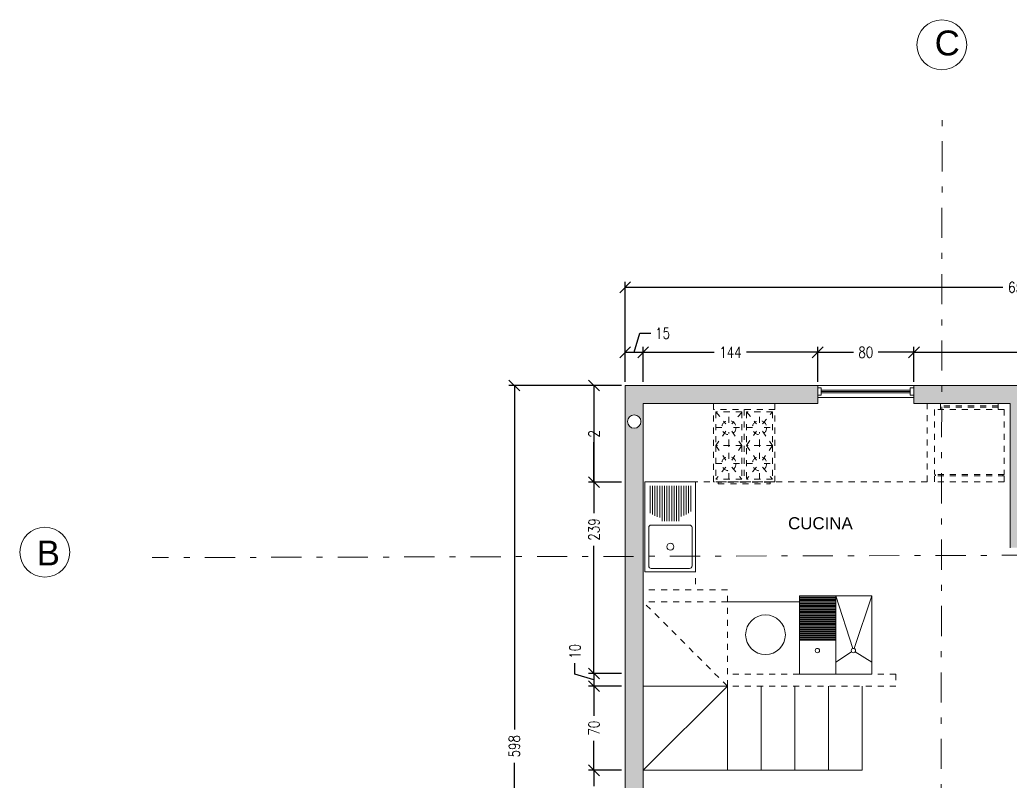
# Model space of a CAD drawing. Header units: inches. Extents: x 27 to 89.7, y 4.6 to 30.4.
# Drawn here: x 27 to 43.4, y 17.77 to 30.38 of the extents above; entities that cross this region are included whole.
import ezdxf

# ---------------------------------------------------------------- set-up
doc = ezdxf.new("R2010")
doc.units = ezdxf.units.IN
doc.header["$MEASUREMENT"] = 0
doc.linetypes.add('DASHDOT', pattern=[1, 0.5, -0.25, 0, -0.25])
doc.linetypes.add('HIDDEN', pattern=[0.375, 0.25, -0.125])
doc.layers.get('DEFPOINTS').update_dxf_attribs({"color": 210})
for name, color, linetype, lineweight in [('A-ANNO-NOTE', 7, 'Continuous', 35), ('A-FLOR-LEVL', 7, 'Continuous', 35), ('A-FLOR-STRS', 4, 'Continuous', 25), ('A-FURN', 8, 'Continuous', 18), ('A-GLAZ-FULL', 4, 'Continuous', 25), ('A-WALL-FULL-EXTR', 7, 'Continuous', 35), ('A-WALL-FULL-INTR', 7, 'Continuous', 35)]:
    doc.layers.add(name, color=color, linetype=linetype, lineweight=lineweight)
doc.layers.add('A-ANNO-SCRN', color=30, linetype='Continuous')
doc.styles.add('E-ROMANS', font='romans.shx', dxfattribs={"width": 0.8})
doc.styles.get("Standard").update_dxf_attribs({"font": 'Arial.ttf'})
doc.dimstyles.new('Copy of E-0050_TICK_18', dxfattribs={"dimscale": 0.001, "dimtxt": 90, "dimasz": 90, "dimexe": 45, "dimexo": 30, "dimgap": 45, "dimtad": 0, "dimlfac": 50, "dimzin": 0, "dimdsep": 46, "dimtxsty": 'E-ROMANS', "dimblk": 'OBLIQUE', "dimblk1": 'OBLIQUE', "dimblk2": 'OBLIQUE', "dimcen": 45, "dimclrd": 256, "dimclre": 256, "dimclrt": 256, "dimadec": 0, "dimazin": 0, "dimtfac": 1, "dimtmove": 1, "dimatfit": 3, "dimldrblk": 'OPEN90', "dimfxl": 1, "dimtfill": 1, "dimtolj": 1, "dimtzin": 0, "dimarcsym": 0})
doc.dimstyles.new('E-0050_TICK_18', dxfattribs={"dimscale": 0.001, "dimtxt": 90, "dimasz": 90, "dimexe": 45, "dimexo": 30, "dimgap": 45, "dimtad": 0, "dimzin": 0, "dimdsep": 46, "dimtxsty": 'E-ROMANS', "dimblk": 'OBLIQUE', "dimcen": 45, "dimclrd": 256, "dimclre": 256, "dimclrt": 256, "dimadec": 0, "dimazin": 0, "dimtfac": 1, "dimtmove": 1, "dimatfit": 3, "dimldrblk": 'OPEN90', "dimfxl": 1, "dimtfill": 1, "dimtolj": 1, "dimtzin": 0, "dimarcsym": 0})

# ---------------------------------------------------------------- blocks, each defined once
blk = doc.blocks.new('_Oblique')
at = {"color": 0, "linetype": 'ByBlock', "lineweight": -2}
blk.add_line((-0.5, -0.5), (0.5, 0.5), dxfattribs=at)
blk = doc.blocks.new('*D139')
at = {"lineweight": -2, "transparency": 16777216}
for p, q in [((37.171, 24.874), (37.265, 25.189)), ((37.265, 25.189), (37.445, 25.189)), ((37.021, 24.384), (37.021, 24.964)), ((37.32, 24.384), (37.32, 24.964)), ((37.021, 24.874), (37.32, 24.874))]:
    blk.add_line(p, q, dxfattribs=at)
at = {"layer": 'DEFPOINTS', "color": 0, "transparency": 16777216}
for p in [(37.32, 24.874), (37.021, 24.324), (37.32, 24.324)]:
    blk.add_point(p, dxfattribs=at)
at = {"lineweight": -2, "transparency": 16777216, "xscale": 0.18, "yscale": 0.18, "zscale": 0.18, "rotation": 180}
blk.add_blockref('_Oblique', (37.021, 24.874), dxfattribs=at)
at = {"lineweight": -2, "transparency": 16777216, "xscale": 0.18, "yscale": 0.18, "zscale": 0.18}
blk.add_blockref('_Oblique', (37.32, 24.874), dxfattribs=at)
at = {"lineweight": 0, "transparency": 16777216, "insert": (37.641, 25.189), "char_height": 0.18, "attachment_point": 5, "style": 'E-ROMANS', "bg_fill": 3, "box_fill_scale": 1.25, "bg_fill_color": 256, "bg_fill_true_color": 13158600, "bg_fill_transparency": 0}
blk.add_mtext('\\A1;15', dxfattribs=at)
blk = doc.blocks.new('_Open90')
at = {"color": 0, "linetype": 'ByBlock', "lineweight": -2}
for p, q in [((0, 0), (-1, 0)), ((-0.5, 0.5), (0, 0)), ((0, 0), (-0.5, -0.5))]:
    blk.add_line(p, q, dxfattribs=at)
blk = doc.blocks.new('*D140')
at = {"lineweight": -2, "transparency": 16777216}
for p, q in [((37.32, 24.384), (37.32, 24.964)), ((40.209, 24.384), (40.209, 24.964)), ((37.32, 24.874), (38.496, 24.874)), ((40.209, 24.874), (39.033, 24.874))]:
    blk.add_line(p, q, dxfattribs=at)
at = {"layer": 'DEFPOINTS', "color": 0, "transparency": 16777216}
for p in [(40.209, 24.874), (37.32, 24.324), (40.209, 24.324)]:
    blk.add_point(p, dxfattribs=at)
at = {"lineweight": -2, "transparency": 16777216, "xscale": 0.18, "yscale": 0.18, "zscale": 0.18, "rotation": 180}
blk.add_blockref('_Oblique', (37.32, 24.874), dxfattribs=at)
at = {"lineweight": -2, "transparency": 16777216, "xscale": 0.18, "yscale": 0.18, "zscale": 0.18}
blk.add_blockref('_Oblique', (40.209, 24.874), dxfattribs=at)
at = {"lineweight": 0, "transparency": 16777216, "insert": (38.765, 24.874), "char_height": 0.18, "attachment_point": 5, "style": 'E-ROMANS', "bg_fill": 3, "box_fill_scale": 1.25, "bg_fill_color": 256, "bg_fill_true_color": 13158600, "bg_fill_transparency": 0}
blk.add_mtext('\\A1;144', dxfattribs=at)
blk = doc.blocks.new('*D141')
at = {"lineweight": -2, "transparency": 16777216}
for p, q in [((40.209, 24.384), (40.209, 24.964)), ((41.803, 24.384), (41.803, 24.964)), ((40.209, 24.874), (40.8, 24.874)), ((41.803, 24.874), (41.213, 24.874))]:
    blk.add_line(p, q, dxfattribs=at)
at = {"layer": 'DEFPOINTS', "color": 0, "transparency": 16777216}
for p in [(41.803, 24.874), (40.209, 24.324), (41.803, 24.324)]:
    blk.add_point(p, dxfattribs=at)
at = {"lineweight": -2, "transparency": 16777216, "xscale": 0.18, "yscale": 0.18, "zscale": 0.18, "rotation": 180}
blk.add_blockref('_Oblique', (40.209, 24.874), dxfattribs=at)
at = {"lineweight": -2, "transparency": 16777216, "xscale": 0.18, "yscale": 0.18, "zscale": 0.18}
blk.add_blockref('_Oblique', (41.803, 24.874), dxfattribs=at)
at = {"lineweight": 0, "transparency": 16777216, "insert": (41.006, 24.874), "char_height": 0.18, "attachment_point": 5, "style": 'E-ROMANS', "bg_fill": 3, "box_fill_scale": 1.25, "bg_fill_color": 256, "bg_fill_true_color": 13158600, "bg_fill_transparency": 0}
blk.add_mtext('\\A1;80', dxfattribs=at)
blk = doc.blocks.new('*D142')
at = {"lineweight": -2, "transparency": 16777216}
for p, q in [((41.803, 24.384), (41.803, 24.964)), ((46.486, 24.384), (46.486, 24.964)), ((41.803, 24.874), (43.866, 24.874)), ((46.486, 24.874), (44.423, 24.874))]:
    blk.add_line(p, q, dxfattribs=at)
at = {"layer": 'DEFPOINTS', "color": 0, "transparency": 16777216}
for p in [(46.486, 24.874), (41.803, 24.324), (46.486, 24.324)]:
    blk.add_point(p, dxfattribs=at)
at = {"lineweight": -2, "transparency": 16777216, "xscale": 0.18, "yscale": 0.18, "zscale": 0.18, "rotation": 180}
blk.add_blockref('_Oblique', (41.803, 24.874), dxfattribs=at)
at = {"lineweight": -2, "transparency": 16777216, "xscale": 0.18, "yscale": 0.18, "zscale": 0.18}
blk.add_blockref('_Oblique', (46.486, 24.874), dxfattribs=at)
at = {"lineweight": 0, "transparency": 16777216, "insert": (44.144, 24.874), "char_height": 0.18, "attachment_point": 5, "style": 'E-ROMANS', "bg_fill": 3, "box_fill_scale": 1.25, "bg_fill_color": 256, "bg_fill_true_color": 13158600, "bg_fill_transparency": 0}
blk.add_mtext('\\A1;234', dxfattribs=at)
blk = doc.blocks.new('*D146')
at = {"lineweight": -2, "transparency": 16777216}
for p, q in [((37.021, 24.384), (37.021, 26.041)), ((37.021, 25.951), (43.275, 25.951)), ((50.072, 25.951), (43.818, 25.951)), ((50.072, 24.384), (50.072, 26.041))]:
    blk.add_line(p, q, dxfattribs=at)
at = {"layer": 'DEFPOINTS', "color": 0, "transparency": 16777216}
for p in [(50.072, 25.951), (37.021, 24.324), (50.072, 24.324)]:
    blk.add_point(p, dxfattribs=at)
at = {"lineweight": -2, "transparency": 16777216, "xscale": 0.18, "yscale": 0.18, "zscale": 0.18, "rotation": 180}
blk.add_blockref('_Oblique', (37.021, 25.951), dxfattribs=at)
at = {"lineweight": -2, "transparency": 16777216, "xscale": 0.18, "yscale": 0.18, "zscale": 0.18}
blk.add_blockref('_Oblique', (50.072, 25.951), dxfattribs=at)
at = {"lineweight": 0, "transparency": 16777216, "insert": (43.547, 25.951), "char_height": 0.18, "attachment_point": 5, "style": 'E-ROMANS', "bg_fill": 3, "box_fill_scale": 1.25, "bg_fill_color": 256, "bg_fill_true_color": 13158600, "bg_fill_transparency": 0}
blk.add_mtext('\\A1;653', dxfattribs=at)
blk = doc.blocks.new('*D147')
at = {"lineweight": -2, "transparency": 16777216}
for p, q in [((36.961, 24.324), (36.414, 24.324)), ((36.504, 24.324), (36.504, 23.661)), ((36.504, 22.723), (36.504, 23.385)), ((36.961, 22.723), (36.414, 22.723))]:
    blk.add_line(p, q, dxfattribs=at)
at = {"layer": 'DEFPOINTS', "color": 0, "transparency": 16777216}
for p in [(37.021, 24.324), (36.504, 22.723), (37.021, 22.723)]:
    blk.add_point(p, dxfattribs=at)
at = {"lineweight": -2, "transparency": 16777216, "xscale": 0.18, "yscale": 0.18, "zscale": 0.18}
for p, rotation in [((36.504, 24.324), 90), ((36.504, 22.723), 270)]:
    blk.add_blockref('_Oblique', p, dxfattribs=dict(at, rotation=rotation))
at = {"lineweight": 0, "transparency": 16777216, "insert": (36.504, 23.523), "char_height": 0.18, "attachment_point": 5, "rotation": 90, "style": 'E-ROMANS', "bg_fill": 3, "box_fill_scale": 1.25, "bg_fill_color": 256, "bg_fill_true_color": 13158600, "bg_fill_transparency": 0}
blk.add_mtext('\\A1;2', dxfattribs=at)
blk = doc.blocks.new('*D148')
at = {"lineweight": -2, "transparency": 16777216}
for p, q in [((36.961, 24.324), (36.414, 24.324)), ((36.504, 24.324), (36.504, 23.661)), ((36.504, 22.723), (36.504, 23.385)), ((36.961, 22.723), (36.414, 22.723))]:
    blk.add_line(p, q, dxfattribs=at)
at = {"layer": 'DEFPOINTS', "color": 0, "transparency": 16777216}
for p in [(36.504, 24.324), (37.021, 24.324), (37.021, 22.723)]:
    blk.add_point(p, dxfattribs=at)
at = {"lineweight": -2, "transparency": 16777216, "xscale": 0.18, "yscale": 0.18, "zscale": 0.18}
for p, rotation in [((36.504, 24.324), 90), ((36.504, 22.723), 270)]:
    blk.add_blockref('_Oblique', p, dxfattribs=dict(at, rotation=rotation))
at = {"lineweight": 0, "transparency": 16777216, "insert": (36.504, 23.523), "char_height": 0.18, "attachment_point": 5, "rotation": 90, "style": 'E-ROMANS', "bg_fill": 3, "box_fill_scale": 1.25, "bg_fill_color": 256, "bg_fill_true_color": 13158600, "bg_fill_transparency": 0}
blk.add_mtext('\\A1;2', dxfattribs=at)
blk = doc.blocks.new('*D149')
at = {"lineweight": -2, "transparency": 16777216}
for p, q in [((36.961, 24.324), (36.414, 24.324)), ((36.504, 24.324), (36.504, 22.209)), ((36.504, 19.552), (36.504, 21.666)), ((36.961, 19.552), (36.414, 19.552))]:
    blk.add_line(p, q, dxfattribs=at)
at = {"layer": 'DEFPOINTS', "color": 0, "transparency": 16777216}
for p in [(37.021, 24.324), (36.504, 19.552), (37.021, 19.552)]:
    blk.add_point(p, dxfattribs=at)
at = {"lineweight": -2, "transparency": 16777216, "xscale": 0.18, "yscale": 0.18, "zscale": 0.18}
for p, rotation in [((36.504, 24.324), 90), ((36.504, 19.552), 270)]:
    blk.add_blockref('_Oblique', p, dxfattribs=dict(at, rotation=rotation))
at = {"lineweight": 0, "transparency": 16777216, "insert": (36.504, 21.938), "char_height": 0.18, "attachment_point": 5, "rotation": 90, "style": 'E-ROMANS', "bg_fill": 3, "box_fill_scale": 1.25, "bg_fill_color": 256, "bg_fill_true_color": 13158600, "bg_fill_transparency": 0}
blk.add_mtext('\\A1;239', dxfattribs=at)
blk = doc.blocks.new('*D150')
at = {"lineweight": -2, "transparency": 16777216}
for p, q in [((36.189, 19.541), (36.189, 19.721)), ((36.504, 19.447), (36.189, 19.541)), ((36.961, 19.552), (36.414, 19.552)), ((36.504, 19.552), (36.504, 19.342)), ((36.961, 19.342), (36.414, 19.342))]:
    blk.add_line(p, q, dxfattribs=at)
at = {"layer": 'DEFPOINTS', "color": 0, "transparency": 16777216}
for p in [(37.021, 19.552), (36.504, 19.342), (37.021, 19.342)]:
    blk.add_point(p, dxfattribs=at)
at = {"lineweight": -2, "transparency": 16777216, "xscale": 0.18, "yscale": 0.18, "zscale": 0.18}
for p, rotation in [((36.504, 19.552), 90), ((36.504, 19.342), 270)]:
    blk.add_blockref('_Oblique', p, dxfattribs=dict(at, rotation=rotation))
at = {"lineweight": 0, "transparency": 16777216, "insert": (36.189, 19.918), "char_height": 0.18, "attachment_point": 5, "rotation": 90, "style": 'E-ROMANS', "bg_fill": 3, "box_fill_scale": 1.25, "bg_fill_color": 256, "bg_fill_true_color": 13158600, "bg_fill_transparency": 0}
blk.add_mtext('\\A1;10', dxfattribs=at)
blk = doc.blocks.new('*D151')
at = {"lineweight": -2, "transparency": 16777216}
for p, q in [((36.961, 19.342), (36.414, 19.342)), ((36.504, 19.342), (36.504, 18.852)), ((36.504, 17.948), (36.504, 18.438)), ((36.961, 17.948), (36.414, 17.948))]:
    blk.add_line(p, q, dxfattribs=at)
at = {"layer": 'DEFPOINTS', "color": 0, "transparency": 16777216}
for p in [(37.021, 19.342), (36.504, 17.948), (37.021, 17.948)]:
    blk.add_point(p, dxfattribs=at)
at = {"lineweight": -2, "transparency": 16777216, "xscale": 0.18, "yscale": 0.18, "zscale": 0.18}
for p, rotation in [((36.504, 19.342), 90), ((36.504, 17.948), 270)]:
    blk.add_blockref('_Oblique', p, dxfattribs=dict(at, rotation=rotation))
at = {"lineweight": 0, "transparency": 16777216, "insert": (36.504, 18.645), "char_height": 0.18, "attachment_point": 5, "rotation": 90, "style": 'E-ROMANS', "bg_fill": 3, "box_fill_scale": 1.25, "bg_fill_color": 256, "bg_fill_true_color": 13158600, "bg_fill_transparency": 0}
blk.add_mtext('\\A1;70', dxfattribs=at)
blk = doc.blocks.new('*D152')
at = {"lineweight": -2, "transparency": 16777216}
for p, q in [((36.961, 17.948), (36.414, 17.948)), ((36.504, 17.948), (36.504, 17.686)), ((36.504, 17.011), (36.504, 17.273)), ((36.961, 17.011), (36.414, 17.011))]:
    blk.add_line(p, q, dxfattribs=at)
at = {"layer": 'DEFPOINTS', "color": 0, "transparency": 16777216}
for p in [(37.021, 17.948), (36.504, 17.011), (37.021, 17.011)]:
    blk.add_point(p, dxfattribs=at)
at = {"lineweight": -2, "transparency": 16777216, "xscale": 0.18, "yscale": 0.18, "zscale": 0.18}
for p, rotation in [((36.504, 17.948), 90), ((36.504, 17.011), 270)]:
    blk.add_blockref('_Oblique', p, dxfattribs=dict(at, rotation=rotation))
at = {"lineweight": 0, "transparency": 16777216, "insert": (36.504, 17.479), "char_height": 0.18, "attachment_point": 5, "rotation": 90, "style": 'E-ROMANS', "bg_fill": 3, "box_fill_scale": 1.25, "bg_fill_color": 256, "bg_fill_true_color": 13158600, "bg_fill_transparency": 0}
blk.add_mtext('\\A1;47', dxfattribs=at)
blk = doc.blocks.new('*D156')
at = {"lineweight": -2, "transparency": 16777216}
for p, q in [((36.961, 24.324), (35.096, 24.324)), ((35.186, 24.324), (35.186, 18.621)), ((35.186, 12.369), (35.186, 18.071)), ((36.961, 12.369), (35.096, 12.369))]:
    blk.add_line(p, q, dxfattribs=at)
at = {"layer": 'DEFPOINTS', "color": 0, "transparency": 16777216}
for p in [(35.186, 24.324), (37.021, 24.324), (37.021, 12.369)]:
    blk.add_point(p, dxfattribs=at)
at = {"lineweight": -2, "transparency": 16777216, "xscale": 0.18, "yscale": 0.18, "zscale": 0.18}
for p, rotation in [((35.186, 24.324), 90), ((35.186, 12.369), 270)]:
    blk.add_blockref('_Oblique', p, dxfattribs=dict(at, rotation=rotation))
at = {"lineweight": 5, "transparency": 16777216, "insert": (35.186, 18.346), "char_height": 0.18, "attachment_point": 5, "rotation": 90, "style": 'E-ROMANS', "bg_fill": 3, "box_fill_scale": 1.25, "bg_fill_color": 256, "bg_fill_true_color": 13158600, "bg_fill_transparency": 0}
blk.add_mtext('\\A1;598', dxfattribs=at)

msp = doc.modelspace()

# ---------------------------------------------------------------- hatches: boundary and pattern name
at = {"layer": 'A-ANNO-SCRN', "lineweight": 0}
h = msp.add_hatch(color=7, dxfattribs=at)
h.dxf.hatch_style = 1
h.set_gradient(color1=(51, 51, 51), color2=(51, 51, 51), tint=1)
h.paths.add_polyline_path([(49.773, 15.358), (45.327, 15.358), (45.329, 15.238), (45.329, 15.238), (45.329, 15.058), (49.773, 15.058)])
h.paths.add_polyline_path([(50.072, 21.486), (49.773, 21.486), (49.773, 17.214), (50.072, 17.214)])
h.paths.add_polyline_path([(50.072, 24.324), (48.08, 24.324), (48.08, 24.025), (49.773, 24.025), (49.773, 21.486), (50.072, 21.486)])
edge = h.paths.add_edge_path(flags=16)
edge.add_arc((49.923, 23.726), 0.11, 0, 360)
h.paths.add_polyline_path([(46.486, 24.324), (44.838, 24.324), (44.838, 24.025), (46.486, 24.025)])
h.paths.add_polyline_path([(44.838, 24.324), (43.696, 24.324), (43.397, 24.324), (42.242, 24.324), (42.242, 24.025), (43.198, 24.025), (43.397, 24.025), (43.397, 21.634), (43.696, 21.634), (43.696, 24.025), (44.838, 24.025)])
h.paths.add_polyline_path([(40.209, 24.324), (37.021, 24.324), (37.021, 21.473), (37.32, 21.473), (37.32, 24.025), (40.209, 24.025)])
edge = h.paths.add_edge_path(flags=16)
edge.add_arc((37.171, 23.726), 0.11, 0, 360)
h.paths.add_polyline_path([(42.242, 24.324), (41.803, 24.324), (41.803, 24.025), (42.242, 24.025)])
h = msp.add_hatch(color=7, dxfattribs=at)
h.dxf.hatch_style = 1
h.set_gradient(color1=(51, 51, 51), color2=(51, 51, 51), tint=1)
h.paths.add_polyline_path([(37.32, 21.493), (37.021, 21.492), (37.021, 17.233), (37.32, 17.234)])
h.paths.add_polyline_path([(37.32, 17.234), (37.021, 17.233), (37.021, 12.369), (40.209, 12.369), (40.209, 12.667), (37.32, 12.667)])
h.paths.add_polyline_path([(43.397, 12.369), (43.696, 12.369), (43.696, 15.058), (43.696, 15.058), (43.696, 15.238), (43.696, 16.533), (43.397, 16.533), (43.397, 15.058), (43.397, 12.946), (43.397, 12.667), (42.245, 12.667), (42.245, 12.369)])
h.paths.add_polyline_path([(50.072, 17.265), (49.773, 17.265), (49.773, 12.369), (50.072, 12.369)])

# ---------------------------------------------------------------- linework, layer by layer
at = {"lineweight": 0}
msp.add_line((38.715, 20.737), (39.91, 20.737), dxfattribs=at)
msp.add_circle((39.345, 20.194), 0.329, dxfattribs=at)
at = {"layer": 'A-ANNO-NOTE', "color": 7, "linetype": 'DASHDOT', "lineweight": 0}
for p, q in [((42.242, 10.27), (42.27, 28.832)), ((58.061, 21.55), (29.187, 21.471))]:
    msp.add_line(p, q, dxfattribs=at)
at = {"layer": 'A-ANNO-NOTE', "color": 7, "lineweight": 0}
for centre in [(42.266, 29.97), (27.41, 21.562)]:
    msp.add_circle(centre, 0.413, dxfattribs=at)
at = {"layer": 'A-FLOR-LEVL', "color": 7, "lineweight": 0}
for p, q in [((41.803, 24.324), (40.209, 24.324)), ((41.803, 24.124), (40.209, 24.124))]:
    msp.add_line(p, q, dxfattribs=at)
msp.add_circle((37.171, 23.726), 0.11, dxfattribs=at)
at = {"layer": 'A-FLOR-STRS', "color": 7, "linetype": 'HIDDEN', "lineweight": 0, "ltscale": 0.001}
for q in [(37.32, 20.737), (38.715, 20.737)]:
    msp.add_line((38.715, 19.342), q, dxfattribs=at)
at = {"layer": 'A-FLOR-STRS', "color": 7, "lineweight": 0}
for p, q in [((37.32, 19.342), (38.715, 19.342)), ((38.715, 19.342), (38.715, 17.948)), ((39.273, 19.342), (39.273, 17.948)), ((39.831, 19.342), (39.831, 17.948)), ((40.388, 19.342), (40.388, 17.948)), ((40.946, 19.342), (40.946, 17.948)), ((40.946, 17.948), (37.32, 17.948))]:
    msp.add_line(p, q, dxfattribs=at)
at = {"layer": 'A-FLOR-STRS', "color": 7, "linetype": 'DASHDOT', "lineweight": 0, "ltscale": 15}
msp.add_line((38.715, 19.342), (37.32, 17.948), dxfattribs=at)
at = {"layer": 'A-FURN', "color": 7, "linetype": 'HIDDEN', "lineweight": 0, "ltscale": 0.001}
for p, q in [((38.484, 24.025), (38.484, 22.73)), ((39.5, 24.025), (39.5, 22.73)), ((42.022, 22.73), (42.022, 24.025)), ((43.198, 24.025), (42.242, 24.025)), ((42.242, 24.025), (42.242, 23.925)), ((43.198, 23.985), (42.242, 23.985)), ((43.198, 23.965), (42.242, 23.965)), ((43.198, 24.025), (43.198, 23.925)), ((39.5, 23.925), (38.484, 23.925)), ((38.524, 23.885), (38.687, 23.686)), ((38.952, 23.885), (38.524, 23.885)), ((38.524, 23.885), (38.524, 23.327)), ((38.738, 23.705), (38.738, 23.885)), ((38.952, 23.878), (38.789, 23.686)), ((38.952, 23.885), (38.952, 23.327)), ((38.992, 23.925), (38.992, 22.73)), ((39.032, 23.885), (39.195, 23.686)), ((39.032, 23.885), (39.032, 23.281)), ((39.46, 23.885), (39.032, 23.885)), ((39.246, 23.705), (39.246, 23.885)), ((39.297, 23.686), (39.46, 23.885)), ((39.46, 23.885), (39.46, 23.327)), ((42.142, 23.925), (42.142, 22.849)), ((43.298, 23.925), (42.142, 23.925)), ((43.298, 23.925), (43.298, 22.849)), ((38.524, 23.626), (38.66, 23.626)), ((38.816, 23.626), (38.952, 23.626)), ((39.032, 23.626), (39.168, 23.626)), ((39.325, 23.626), (39.46, 23.626)), ((38.687, 23.567), (38.524, 23.327)), ((38.738, 23.327), (38.738, 23.548)), ((38.789, 23.567), (38.952, 23.327)), ((39.032, 23.327), (39.195, 23.567)), ((39.246, 23.327), (39.246, 23.548)), ((39.297, 23.567), (39.46, 23.327)), ((38.524, 23.327), (38.687, 23.088)), ((38.524, 23.327), (38.524, 22.77)), ((38.952, 23.327), (38.524, 23.327)), ((38.738, 23.107), (38.738, 23.327)), ((38.952, 23.327), (38.789, 23.088)), ((38.952, 23.327), (38.952, 22.77)), ((39.032, 23.327), (39.195, 23.088)), ((39.46, 23.327), (39.032, 23.327)), ((39.246, 23.107), (39.246, 23.327)), ((39.46, 23.327), (39.297, 23.088)), ((39.46, 23.327), (39.46, 22.77)), ((39.032, 23.288), (39.032, 22.77)), ((38.524, 23.029), (38.66, 23.029)), ((38.687, 22.969), (38.524, 22.77)), ((38.789, 22.969), (38.952, 22.77)), ((38.816, 23.029), (38.952, 23.029)), ((39.032, 23.029), (39.168, 23.029)), ((39.195, 22.969), (39.032, 22.77)), ((39.297, 22.969), (39.46, 22.77)), ((39.325, 23.029), (39.46, 23.029)), ((38.738, 22.77), (38.738, 22.95)), ((39.246, 22.77), (39.246, 22.95)), ((43.298, 22.849), (42.142, 22.849)), ((43.298, 22.829), (42.142, 22.829)), ((42.142, 22.829), (42.142, 22.73)), ((42.162, 22.849), (42.162, 22.829)), ((43.278, 22.849), (43.278, 22.829)), ((43.298, 22.829), (43.298, 22.73)), ((42.022, 22.73), (38.185, 22.73)), ((38.185, 22.73), (38.185, 20.936)), ((39.5, 22.73), (38.484, 22.73)), ((38.952, 22.77), (38.524, 22.77)), ((39.46, 22.77), (39.032, 22.77)), ((43.298, 22.73), (42.142, 22.73))]:
    msp.add_line(p, q, dxfattribs=at)
at = {"layer": 'A-FURN', "color": 7, "lineweight": 0}
for p, q in [((37.348, 21.235), (37.348, 22.73)), ((37.348, 22.73), (38.185, 22.73)), ((37.433, 22.662), (37.433, 22.206)), ((37.473, 22.662), (37.473, 22.184)), ((37.513, 22.662), (37.513, 22.165)), ((37.553, 22.662), (37.553, 22.15)), ((37.593, 22.662), (37.593, 22.138)), ((37.633, 22.662), (37.633, 22.073)), ((37.673, 22.662), (37.673, 22.073)), ((37.712, 22.662), (37.712, 22.073)), ((37.752, 22.662), (37.752, 22.073)), ((37.792, 22.662), (37.792, 22.073)), ((37.832, 22.662), (37.832, 22.073)), ((37.872, 22.662), (37.872, 22.073)), ((37.912, 22.662), (37.912, 22.073)), ((37.951, 22.662), (37.951, 22.152)), ((37.991, 22.662), (37.991, 22.167)), ((38.031, 22.662), (38.031, 22.186)), ((38.071, 22.662), (38.071, 22.209)), ((38.111, 22.662), (38.111, 22.236)), ((38.185, 21.235), (38.185, 22.73)), ((37.451, 22.01), (38.088, 22.01)), ((37.411, 21.971), (37.411, 21.333)), ((38.128, 21.971), (38.128, 21.333)), ((37.348, 21.235), (38.185, 21.235)), ((37.451, 21.293), (38.088, 21.293)), ((39.91, 19.542), (39.91, 20.837)), ((39.91, 20.837), (41.106, 20.837)), ((40.791, 19.966), (40.508, 20.837)), ((40.508, 19.542), (40.508, 20.837)), ((40.811, 19.966), (41.106, 20.837)), ((41.106, 20.837), (41.106, 19.542)), ((39.91, 20.819), (40.508, 20.819)), ((39.91, 20.799), (40.508, 20.799)), ((39.91, 20.779), (40.508, 20.779)), ((39.91, 20.759), (40.508, 20.759)), ((39.91, 20.739), (40.508, 20.739)), ((39.91, 20.719), (40.508, 20.719)), ((39.91, 20.699), (40.508, 20.699)), ((39.91, 20.679), (40.508, 20.679)), ((39.91, 20.659), (40.508, 20.659)), ((39.91, 20.64), (40.508, 20.64)), ((39.91, 20.64), (40.508, 20.64)), ((39.91, 20.62), (40.508, 20.62)), ((39.91, 20.6), (40.508, 20.6)), ((39.91, 20.58), (40.508, 20.58)), ((39.91, 20.56), (40.508, 20.56)), ((39.91, 20.54), (40.508, 20.54)), ((39.91, 20.52), (40.508, 20.52)), ((39.91, 20.5), (40.508, 20.5)), ((39.91, 20.48), (40.508, 20.48)), ((39.91, 20.48), (40.508, 20.48)), ((39.91, 20.46), (40.508, 20.46)), ((39.91, 20.46), (40.508, 20.46)), ((39.91, 20.44), (40.508, 20.44)), ((39.91, 20.44), (40.508, 20.44)), ((39.91, 20.42), (40.508, 20.42)), ((39.91, 20.42), (40.508, 20.42)), ((39.91, 20.4), (40.508, 20.4)), ((39.91, 20.4), (40.508, 20.4)), ((39.91, 20.381), (40.508, 20.381)), ((39.91, 20.361), (40.508, 20.361)), ((39.91, 20.341), (40.508, 20.341)), ((39.91, 20.321), (40.508, 20.321)), ((39.91, 20.301), (40.508, 20.301)), ((39.91, 20.281), (40.508, 20.281)), ((39.91, 20.261), (40.508, 20.261)), ((39.91, 20.241), (40.508, 20.241)), ((39.91, 20.221), (40.508, 20.221)), ((39.91, 20.201), (40.508, 20.201)), ((39.91, 20.181), (40.508, 20.181)), ((39.91, 20.161), (40.508, 20.161)), ((39.91, 20.141), (40.508, 20.141)), ((39.91, 20.121), (40.508, 20.121)), ((39.91, 20.102), (40.508, 20.102)), ((40.77, 19.912), (40.508, 19.741)), ((40.831, 19.912), (41.106, 19.741)), ((41.106, 19.542), (39.91, 19.542))]:
    msp.add_line(p, q, dxfattribs=at)
at = {"layer": 'A-FURN', "color": 7, "linetype": 'HIDDEN', "lineweight": 0, "ltscale": 0.001}
msp.add_lwpolyline([(39.423, 22.723), (38.563, 22.723), (38.563, 22.697), (39.423, 22.697)], close=True, dxfattribs=at)
for centre in [(38.738, 23.626), (39.246, 23.626), (38.738, 23.029), (39.246, 23.029)]:
    msp.add_circle(centre, 0.118, dxfattribs=at)
at = {"layer": 'A-FURN', "color": 7, "lineweight": 0}
for centre, radius in [((37.77, 21.652), 0.0565), ((40.205, 19.932), 0.0361), ((40.801, 19.932), 0.0361)]:
    msp.add_circle(centre, radius, dxfattribs=at)
for centre, start, end in [((37.451, 21.971), 90, 180), ((38.088, 21.971), 0, 90), ((37.451, 21.333), 180, 270), ((38.088, 21.333), 270, 0)]:
    msp.add_arc(centre, 0.0399, start, end, dxfattribs=at)
at = {"layer": 'A-GLAZ-FULL', "color": 7, "lineweight": 0}
for p, q in [((40.209, 24.284), (40.269, 24.284)), ((41.743, 24.284), (41.803, 24.284)), ((40.209, 24.164), (40.269, 24.164)), ((40.269, 24.244), (41.743, 24.244)), ((40.269, 24.224), (41.743, 24.224)), ((40.269, 24.204), (41.743, 24.204)), ((41.743, 24.164), (41.803, 24.164))]:
    msp.add_line(p, q, dxfattribs=at)
at = {"layer": 'A-GLAZ-FULL', "color": 7, "lineweight": 0, "ltscale": 0.001}
for p, q in [((40.269, 24.284), (40.269, 24.164)), ((41.743, 24.284), (41.743, 24.164))]:
    msp.add_line(p, q, dxfattribs=at)
at = {"layer": 'A-WALL-FULL-EXTR', "color": 7, "lineweight": 0}
for p, q in [((37.021, 12.369), (37.021, 24.324)), ((37.021, 24.324), (40.209, 24.324)), ((40.209, 24.025), (40.209, 24.324)), ((41.803, 24.324), (41.803, 24.025)), ((41.803, 24.324), (43.397, 24.324)), ((43.397, 24.324), (43.696, 24.324)), ((37.32, 12.667), (37.32, 24.025)), ((37.32, 24.025), (40.209, 24.025)), ((41.803, 24.025), (43.397, 24.025)), ((43.397, 21.634), (43.397, 24.025))]:
    msp.add_line(p, q, dxfattribs=at)
at = {"layer": 'A-WALL-FULL-INTR', "color": 7, "linetype": 'HIDDEN', "lineweight": 0, "ltscale": 0.001}
for p, q in [((38.715, 20.936), (37.32, 20.936)), ((38.715, 20.737), (38.715, 20.936)), ((38.715, 20.737), (37.32, 20.737)), ((41.504, 19.542), (38.715, 19.542)), ((41.504, 19.542), (41.504, 19.342)), ((41.504, 19.342), (38.715, 19.342))]:
    msp.add_line(p, q, dxfattribs=at)

# ---------------------------------------------------------------- texts
at = {"insert": (39.719, 22.141), "char_height": 0.2, "attachment_point": 1}
msp.add_mtext_dynamic_manual_height_columns('CUCINA', width=2.19783, gutter_width=1, heights=[0], dxfattribs=at)
at = {"layer": 'A-ANNO-NOTE', "color": 7, "lineweight": 0, "insert": (42.147, 30.206), "char_height": 0.413, "attachment_point": 1}
msp.add_mtext_dynamic_manual_height_columns('C', width=2.13344, gutter_width=1, heights=[0], dxfattribs=at)
at = {"layer": 'A-ANNO-NOTE', "color": 7, "lineweight": 5, "insert": (27.276, 21.755), "char_height": 0.413, "attachment_point": 1}
msp.add_mtext_dynamic_manual_height_columns('B', width=2.13344, gutter_width=1, heights=[0], dxfattribs=at)

# ---------------------------------------------------------------- next in the draw order: dimensions: what is measured, and where the dimension line sits
at = {"color": 7, "lineweight": 0}
dim = msp.add_linear_dim(base=(37.32, 24.874), p1=(37.021, 24.324), p2=(37.32, 24.324), dimstyle='Copy of E-0050_TICK_18', override={"dimscale": 0.002, "dimdec": 0}, dxfattribs=at)
dim.commit()
dim.dimension.update_dxf_attribs({"geometry": '*D139', "text_midpoint": (37.535, 25.189)})

# ---------------------------------------------------------------- next in the draw order: dimensions: what is measured, and where the dimension line sits
dim = msp.add_linear_dim(base=(40.209, 24.874), p1=(37.32, 24.324), p2=(40.209, 24.324), dimstyle='Copy of E-0050_TICK_18', override={"dimscale": 0.002, "dimdec": 0}, dxfattribs=at)
dim.commit()
dim.dimension.update_dxf_attribs({"geometry": '*D140', "text_midpoint": (38.765, 24.874)})

# ---------------------------------------------------------------- next in the draw order: dimensions: what is measured, and where the dimension line sits
dim = msp.add_linear_dim(base=(41.803, 24.874), p1=(40.209, 24.324), p2=(41.803, 24.324), dimstyle='Copy of E-0050_TICK_18', override={"dimscale": 0.002, "dimdec": 0}, dxfattribs=at)
dim.commit()
dim.dimension.update_dxf_attribs({"geometry": '*D141', "text_midpoint": (41.006, 24.874)})

# ---------------------------------------------------------------- next in the draw order: dimensions: what is measured, and where the dimension line sits
dim = msp.add_linear_dim(base=(46.486, 24.874), p1=(41.803, 24.324), p2=(46.486, 24.324), dimstyle='Copy of E-0050_TICK_18', override={"dimscale": 0.002, "dimdec": 0}, dxfattribs=at)
dim.commit()
dim.dimension.update_dxf_attribs({"geometry": '*D142', "text_midpoint": (44.144, 24.874)})

# ---------------------------------------------------------------- next in the draw order: dimensions: what is measured, and where the dimension line sits
dim = msp.add_aligned_dim(p1=(37.021, 24.324), p2=(50.072, 24.324), distance=1.628, dimstyle='Copy of E-0050_TICK_18', override={"dimscale": 0.002, "dimdec": 0}, dxfattribs=at)
dim.commit()
dim.dimension.update_dxf_attribs({"geometry": '*D146', "text_midpoint": (43.547, 25.951)})

# ---------------------------------------------------------------- next in the draw order: dimensions: what is measured, and where the dimension line sits
dim = msp.add_linear_dim(base=(36.504, 22.723), p1=(37.021, 24.324), p2=(37.021, 22.723), angle=90, dimstyle='E-0050_TICK_18', override={"dimscale": 0.002, "dimdec": 0}, dxfattribs=at)
dim.commit()
dim.dimension.update_dxf_attribs({"geometry": '*D147', "text_midpoint": (36.504, 23.523)})

# ---------------------------------------------------------------- next in the draw order: dimensions: what is measured, and where the dimension line sits
dim = msp.add_linear_dim(base=(36.504, 24.324), p1=(37.021, 22.723), p2=(37.021, 24.324), angle=90, dimstyle='E-0050_TICK_18', override={"dimscale": 0.002, "dimdec": 0}, dxfattribs=at)
dim.commit()
dim.dimension.update_dxf_attribs({"geometry": '*D148', "text_midpoint": (36.504, 23.523)})

# ---------------------------------------------------------------- next in the draw order: dimensions: what is measured, and where the dimension line sits
dim = msp.add_linear_dim(base=(36.504, 19.552), p1=(37.021, 24.324), p2=(37.021, 19.552), angle=90, dimstyle='Copy of E-0050_TICK_18', override={"dimscale": 0.002, "dimdec": 0}, dxfattribs=at)
dim.commit()
dim.dimension.update_dxf_attribs({"geometry": '*D149', "text_midpoint": (36.504, 21.938)})

# ---------------------------------------------------------------- next in the draw order: dimensions: what is measured, and where the dimension line sits
dim = msp.add_linear_dim(base=(36.5036, 19.3424), p1=(37.0211, 19.5516), p2=(37.0211, 19.3424), angle=90, dimstyle='Copy of E-0050_TICK_18', override={"dimscale": 0.002, "dimdec": 0}, dxfattribs=at)
dim.commit()
dim.dimension.update_dxf_attribs({"geometry": '*D150', "text_midpoint": (36.1886, 19.8115)})

# ---------------------------------------------------------------- next in the draw order: dimensions: what is measured, and where the dimension line sits
dim = msp.add_linear_dim(base=(36.504, 17.948), p1=(37.021, 19.342), p2=(37.021, 17.948), angle=90, dimstyle='Copy of E-0050_TICK_18', override={"dimscale": 0.002, "dimdec": 0}, dxfattribs=at)
dim.commit()
dim.dimension.update_dxf_attribs({"geometry": '*D151', "text_midpoint": (36.504, 18.645)})

# ---------------------------------------------------------------- next in the draw order: dimensions: what is measured, and where the dimension line sits
dim = msp.add_linear_dim(base=(36.504, 17.011), p1=(37.021, 17.948), p2=(37.021, 17.011), angle=90, dimstyle='Copy of E-0050_TICK_18', override={"dimscale": 0.002, "dimdec": 0}, dxfattribs=at)
dim.commit()
dim.dimension.update_dxf_attribs({"geometry": '*D152', "text_midpoint": (36.504, 17.479)})

# ---------------------------------------------------------------- next in the draw order: dimensions: what is measured, and where the dimension line sits
at = {"color": 7, "lineweight": 5}
dim = msp.add_linear_dim(base=(35.186, 24.324), p1=(37.021, 12.369), p2=(37.021, 24.324), angle=90, dimstyle='Copy of E-0050_TICK_18', override={"dimscale": 0.002, "dimdec": 0}, dxfattribs=at)
dim.commit()
dim.dimension.update_dxf_attribs({"geometry": '*D156', "text_midpoint": (35.186, 18.346)})

doc.saveas('drawing.dxf')
